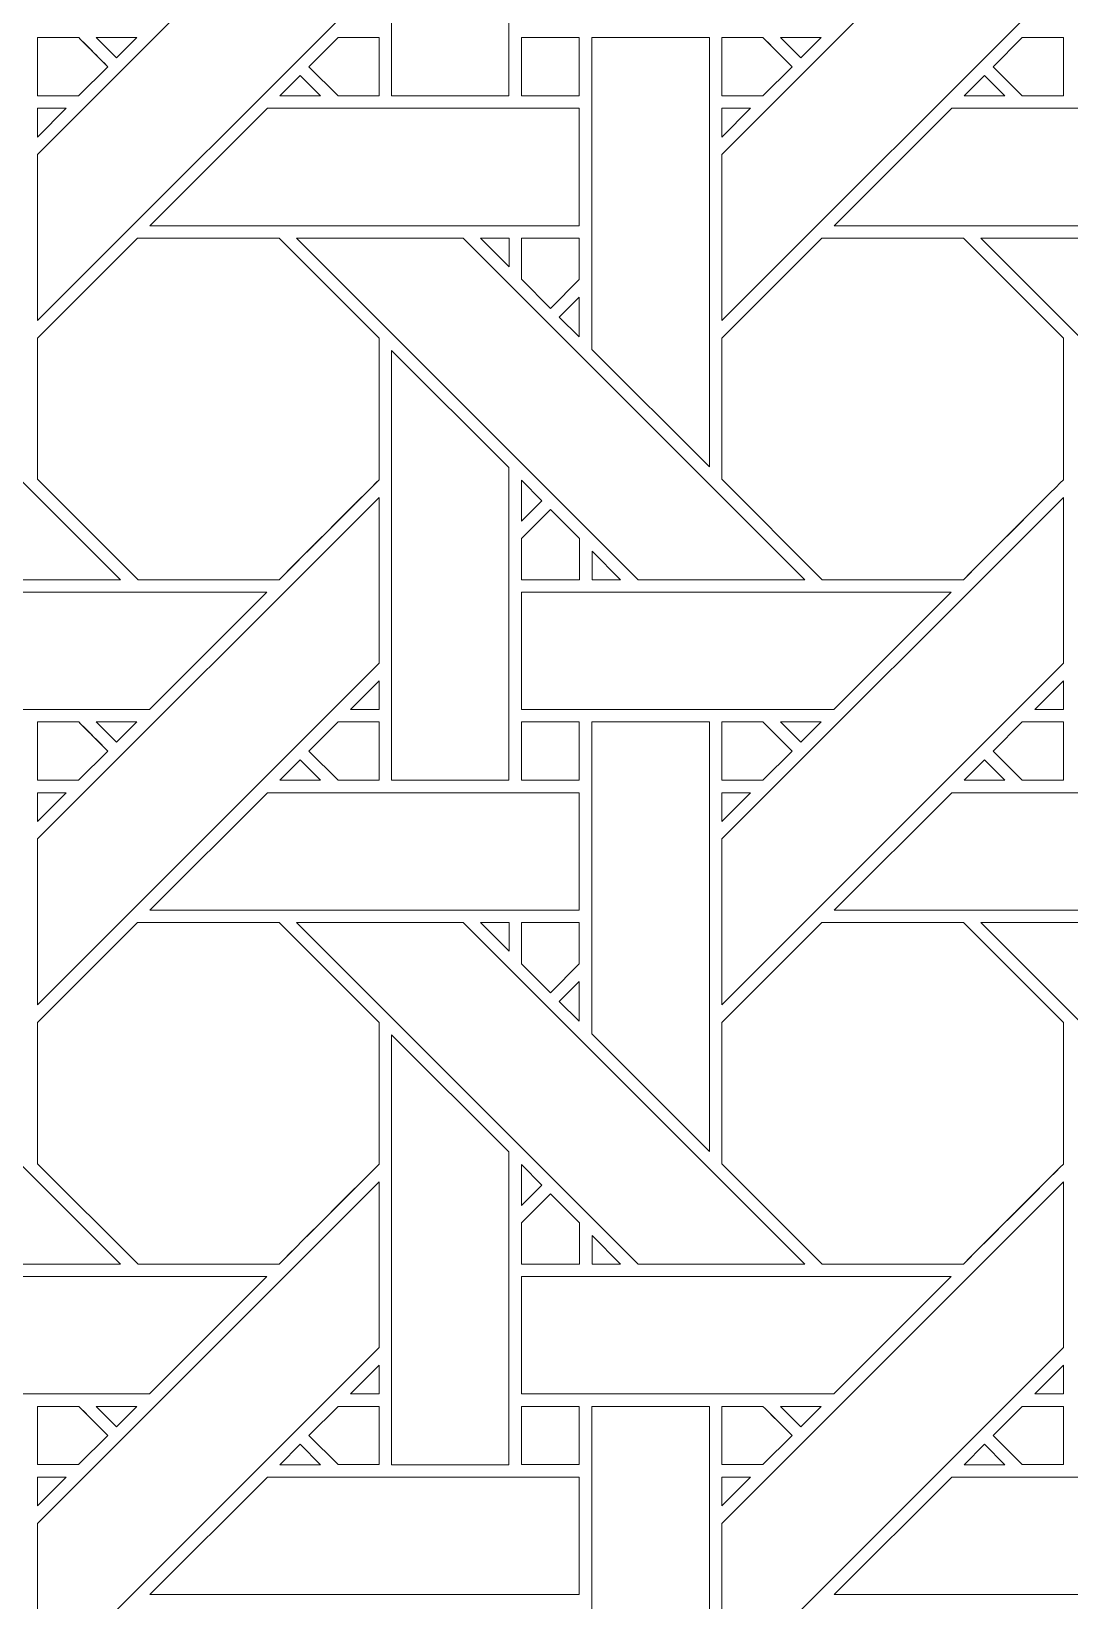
# Model space of a CAD drawing. Header units: inches. Extents: x 3.4 to 21.4, y 0.1 to 18.1.
# Drawn here: x 10.714 to 12.154, y 13.61 to 15.785 of the extents above; entities that cross this region are included whole.
import ezdxf

# ---------------------------------------------------------------- set-up
doc = ezdxf.new("R2010")
doc.units = ezdxf.units.IN
doc.header["$MEASUREMENT"] = 0
doc.layers.add('Design', color=7, linetype='Continuous', lineweight=0)

msp = doc.modelspace()

# ---------------------------------------------------------------- linework, layer by layer
at = {"layer": 'Design'}
for points, knots in [([(3.3829, 18.0948), (3.3829, 18.0948), (3.3829, 0.0948), (3.3829, 0.0948), (3.3829, 0.0948), (21.3829, 0.0948), (21.3829, 0.0948), (21.3829, 0.0948), (21.3829, 18.0948), (21.3829, 18.0948), (21.3829, 18.0948), (3.3829, 18.0948), (3.3829, 18.0948)], [0, 0, 0, 0, 1, 1, 1, 2, 2, 2, 3, 3, 3, 4, 4, 4, 4]), ([(4.2402, 17.2374), (4.2402, 17.2374), (4.2402, 0.9521), (4.2402, 0.9521), (4.2402, 0.9521), (20.5255, 0.9521), (20.5255, 0.9521), (20.5255, 0.9521), (20.5255, 17.2374), (20.5255, 17.2374), (20.5255, 17.2374), (4.2402, 17.2374), (4.2402, 17.2374)], [0, 0, 0, 0, 1, 1, 1, 2, 2, 2, 3, 3, 3, 4, 4, 4, 4]), ([(11.2137, 15.6955), (11.2137, 15.6955), (11.2137, 16.2913), (11.2137, 16.2913), (11.2137, 16.2913), (11.3765, 16.1292), (11.3765, 16.1292), (11.3765, 16.1292), (11.3765, 15.6955), (11.3765, 15.6955), (11.3765, 15.6955), (11.2137, 15.6955), (11.2137, 15.6955)], [0, 0, 0, 0, 1, 1, 1, 2, 2, 2, 3, 3, 3, 4, 4, 4, 4]), ([(11.1966, 15.8577), (11.1966, 15.8577), (10.7229, 15.3841), (10.7229, 15.3841), (10.7229, 15.3841), (10.7229, 15.6142), (10.7229, 15.6142), (10.7229, 15.6142), (11.1966, 16.0878), (11.1966, 16.0878), (11.1966, 16.0878), (11.1966, 15.8577), (11.1966, 15.8577)], [0, 0, 0, 0, 1, 1, 1, 2, 2, 2, 3, 3, 3, 4, 4, 4, 4]), ([(12.1453, 15.8577), (12.1453, 15.8577), (11.6717, 15.3841), (11.6717, 15.3841), (11.6717, 15.3841), (11.6717, 15.6142), (11.6717, 15.6142), (11.6717, 15.6142), (12.1453, 16.0878), (12.1453, 16.0878), (12.1453, 16.0878), (12.1453, 15.8577), (12.1453, 15.8577)], [0, 0, 0, 0, 1, 1, 1, 2, 2, 2, 3, 3, 3, 4, 4, 4, 4]), ([(10.78, 15.7763), (10.7851, 15.7712), (10.8159, 15.7404), (10.8203, 15.736), (10.8203, 15.736), (10.7799, 15.6956), (10.7799, 15.6956), (10.7799, 15.6956), (10.7229, 15.6956), (10.7229, 15.6956), (10.7229, 15.6956), (10.7229, 15.7763), (10.7229, 15.7763), (10.7229, 15.7763), (10.78, 15.7763), (10.78, 15.7763)], [0, 0, 0, 0, 1, 1, 1, 2, 2, 2, 3, 3, 3, 4, 4, 4, 5, 5, 5, 5]), ([(10.8045, 15.7518), (10.8104, 15.7458), (10.8162, 15.7402), (10.8203, 15.736), (10.8203, 15.736), (10.7799, 15.6956), (10.7799, 15.6956), (10.7799, 15.6956), (10.7229, 15.6956), (10.7229, 15.6956), (10.7229, 15.6956), (10.7229, 15.7763), (10.7229, 15.7763), (10.7229, 15.7763), (10.78, 15.7763), (10.78, 15.7763), (10.7853, 15.771), (10.7952, 15.7611), (10.8045, 15.7518)], [0, 0, 0, 0, 1, 1, 1, 2, 2, 2, 3, 3, 3, 4, 4, 4, 5, 5, 5, 6, 6, 6, 6]), ([(10.8044, 15.7763), (10.8044, 15.7763), (10.8608, 15.7763), (10.8608, 15.7763), (10.8608, 15.7763), (10.8325, 15.7481), (10.8325, 15.7481), (10.8325, 15.7481), (10.8044, 15.7763), (10.8044, 15.7763)], [0, 0, 0, 0, 1, 1, 1, 2, 2, 2, 3, 3, 3, 3]), ([(11.1395, 15.6956), (11.1395, 15.6956), (11.0991, 15.7359), (11.0991, 15.7359), (11.0991, 15.7359), (11.1396, 15.7764), (11.1396, 15.7764), (11.1396, 15.7764), (11.1966, 15.7764), (11.1966, 15.7764), (11.1966, 15.7764), (11.1966, 15.6956), (11.1966, 15.6956), (11.1966, 15.6956), (11.1395, 15.6956), (11.1395, 15.6956)], [0, 0, 0, 0, 1, 1, 1, 2, 2, 2, 3, 3, 3, 4, 4, 4, 5, 5, 5, 5]), ([(11.0991, 15.7359), (11.0991, 15.7359), (11.1396, 15.7764), (11.1396, 15.7764), (11.1396, 15.7764), (11.1966, 15.7764), (11.1966, 15.7764), (11.1966, 15.7764), (11.1966, 15.6956), (11.1966, 15.6956), (11.1966, 15.6956), (11.1395, 15.6956), (11.1395, 15.6956), (11.1395, 15.6956), (11.0991, 15.7359), (11.0991, 15.7359)], [0, 0, 0, 0, 1, 1, 1, 2, 2, 2, 3, 3, 3, 4, 4, 4, 5, 5, 5, 5]), ([(11.3938, 15.6956), (11.3938, 15.6956), (11.3938, 15.7763), (11.3938, 15.7763), (11.3938, 15.7763), (11.474, 15.7763), (11.474, 15.7763), (11.474, 15.7763), (11.474, 15.6956), (11.474, 15.6956), (11.474, 15.6956), (11.3938, 15.6956), (11.3938, 15.6956)], [0, 0, 0, 0, 1, 1, 1, 2, 2, 2, 3, 3, 3, 4, 4, 4, 4]), ([(11.474, 15.7763), (11.474, 15.7763), (11.474, 15.6956), (11.474, 15.6956), (11.474, 15.6956), (11.3938, 15.6956), (11.3938, 15.6956), (11.3938, 15.6956), (11.3938, 15.7763), (11.3938, 15.7763), (11.3938, 15.7763), (11.474, 15.7763), (11.474, 15.7763)], [0, 0, 0, 0, 1, 1, 1, 2, 2, 2, 3, 3, 3, 4, 4, 4, 4]), ([(11.4916, 15.3441), (11.4916, 15.3441), (11.4916, 15.7763), (11.4916, 15.7763), (11.4916, 15.7763), (11.6545, 15.7763), (11.6545, 15.7763), (11.6545, 15.7763), (11.6545, 15.1812), (11.6545, 15.1812), (11.6545, 15.1812), (11.4916, 15.3441), (11.4916, 15.3441)], [0, 0, 0, 0, 1, 1, 1, 2, 2, 2, 3, 3, 3, 4, 4, 4, 4]), ([(11.7287, 15.7763), (11.7339, 15.7712), (11.7646, 15.7404), (11.7691, 15.736), (11.7691, 15.736), (11.7286, 15.6956), (11.7286, 15.6956), (11.7286, 15.6956), (11.6717, 15.6956), (11.6717, 15.6956), (11.6717, 15.6956), (11.6717, 15.7763), (11.6717, 15.7763), (11.6717, 15.7763), (11.7287, 15.7763), (11.7287, 15.7763)], [0, 0, 0, 0, 1, 1, 1, 2, 2, 2, 3, 3, 3, 4, 4, 4, 5, 5, 5, 5]), ([(11.7691, 15.736), (11.7691, 15.736), (11.7286, 15.6956), (11.7286, 15.6956), (11.7286, 15.6956), (11.6717, 15.6956), (11.6717, 15.6956), (11.6717, 15.6956), (11.6717, 15.7763), (11.6717, 15.7763), (11.6717, 15.7763), (11.7287, 15.7763), (11.7287, 15.7763), (11.734, 15.7711), (11.7648, 15.7402), (11.7691, 15.736)], [0, 0, 0, 0, 1, 1, 1, 2, 2, 2, 3, 3, 3, 4, 4, 4, 5, 5, 5, 5]), ([(11.7531, 15.7763), (11.7531, 15.7763), (11.8096, 15.7763), (11.8096, 15.7763), (11.8096, 15.7763), (11.7813, 15.7481), (11.7813, 15.7481), (11.7813, 15.7481), (11.7531, 15.7763), (11.7531, 15.7763)], [0, 0, 0, 0, 1, 1, 1, 2, 2, 2, 3, 3, 3, 3]), ([(12.0882, 15.6956), (12.0882, 15.6956), (12.0479, 15.7359), (12.0479, 15.7359), (12.0479, 15.7359), (12.0883, 15.7764), (12.0883, 15.7764), (12.0883, 15.7764), (12.1453, 15.7764), (12.1453, 15.7764), (12.1453, 15.7764), (12.1453, 15.6956), (12.1453, 15.6956), (12.1453, 15.6956), (12.0882, 15.6956), (12.0882, 15.6956)], [0, 0, 0, 0, 1, 1, 1, 2, 2, 2, 3, 3, 3, 4, 4, 4, 5, 5, 5, 5]), ([(12.1453, 15.7764), (12.1453, 15.7764), (12.1453, 15.6956), (12.1453, 15.6956), (12.1453, 15.6956), (12.0882, 15.6956), (12.0882, 15.6956), (12.0882, 15.6956), (12.0479, 15.7359), (12.0479, 15.7359), (12.0479, 15.7359), (12.0883, 15.7764), (12.0883, 15.7764), (12.0883, 15.7764), (12.1453, 15.7764), (12.1453, 15.7764)], [0, 0, 0, 0, 1, 1, 1, 2, 2, 2, 3, 3, 3, 4, 4, 4, 5, 5, 5, 5]), ([(11.1153, 15.6955), (11.1153, 15.6955), (11.0588, 15.6955), (11.0588, 15.6955), (11.0588, 15.6955), (11.087, 15.7238), (11.087, 15.7238), (11.087, 15.7238), (11.1153, 15.6955), (11.1153, 15.6955)], [0, 0, 0, 0, 1, 1, 1, 2, 2, 2, 3, 3, 3, 3]), ([(12.064, 15.6955), (12.064, 15.6955), (12.0075, 15.6955), (12.0075, 15.6955), (12.0075, 15.6955), (12.0358, 15.7238), (12.0358, 15.7238), (12.0358, 15.7238), (12.064, 15.6955), (12.064, 15.6955)], [0, 0, 0, 0, 1, 1, 1, 2, 2, 2, 3, 3, 3, 3]), ([(10.7628, 15.6784), (10.7628, 15.6784), (10.7229, 15.6385), (10.7229, 15.6385), (10.7229, 15.6385), (10.7229, 15.6784), (10.7229, 15.6784), (10.7229, 15.6784), (10.7628, 15.6784), (10.7628, 15.6784)], [0, 0, 0, 0, 1, 1, 1, 2, 2, 2, 3, 3, 3, 3]), ([(11.4741, 15.6784), (11.4741, 15.6784), (11.4741, 15.5155), (11.4741, 15.5155), (11.4741, 15.5155), (10.8788, 15.5155), (10.8788, 15.5155), (10.8788, 15.5155), (11.0416, 15.6784), (11.0416, 15.6784), (11.0416, 15.6784), (11.4741, 15.6784), (11.4741, 15.6784)], [0, 0, 0, 0, 1, 1, 1, 2, 2, 2, 3, 3, 3, 4, 4, 4, 4]), ([(11.7115, 15.6784), (11.7115, 15.6784), (11.6717, 15.6385), (11.6717, 15.6385), (11.6717, 15.6385), (11.6717, 15.6784), (11.6717, 15.6784), (11.6717, 15.6784), (11.7115, 15.6784), (11.7115, 15.6784)], [0, 0, 0, 0, 1, 1, 1, 2, 2, 2, 3, 3, 3, 3]), ([(12.4228, 15.6784), (12.4228, 15.6784), (12.4228, 15.5155), (12.4228, 15.5155), (12.4228, 15.5155), (11.8275, 15.5155), (11.8275, 15.5155), (11.8275, 15.5155), (11.9904, 15.6784), (11.9904, 15.6784), (11.9904, 15.6784), (12.4228, 15.6784), (12.4228, 15.6784)], [0, 0, 0, 0, 1, 1, 1, 2, 2, 2, 3, 3, 3, 4, 4, 4, 4]), ([(10.838, 15.0248), (10.838, 15.0248), (10.6069, 15.0248), (10.6069, 15.0248), (10.6069, 15.0248), (10.1334, 15.4984), (10.1334, 15.4984), (10.1334, 15.4984), (10.3643, 15.4984), (10.3643, 15.4984), (10.3643, 15.4984), (10.838, 15.0248), (10.838, 15.0248)], [0, 0, 0, 0, 1, 1, 1, 2, 2, 2, 3, 3, 3, 4, 4, 4, 4]), ([(10.8616, 15.4985), (10.8616, 15.4985), (11.0578, 15.4985), (11.0578, 15.4985), (11.0578, 15.4985), (11.1966, 15.3597), (11.1966, 15.3597), (11.1966, 15.3597), (11.1966, 15.1635), (11.1966, 15.1635), (11.1788, 15.1456), (11.0669, 15.0339), (11.0579, 15.0248), (11.0579, 15.0248), (10.8622, 15.0248), (10.8622, 15.0248), (10.8622, 15.0248), (10.7229, 15.1641), (10.7229, 15.1641), (10.7229, 15.1641), (10.7229, 15.3597), (10.7229, 15.3597), (10.7229, 15.3597), (10.8616, 15.4985), (10.8616, 15.4985)], [0, 0, 0, 0, 1, 1, 1, 2, 2, 2, 3, 3, 3, 4, 4, 4, 5, 5, 5, 6, 6, 6, 7, 7, 7, 8, 8, 8, 8]), ([(11.1966, 15.3597), (11.1966, 15.3597), (11.1966, 15.1635), (11.1966, 15.1635), (11.1786, 15.1454), (11.0668, 15.0337), (11.0579, 15.0248), (11.0579, 15.0248), (10.8622, 15.0248), (10.8622, 15.0248), (10.8622, 15.0248), (10.7229, 15.1641), (10.7229, 15.1641), (10.7229, 15.1641), (10.7229, 15.3597), (10.7229, 15.3597), (10.7229, 15.3597), (10.8616, 15.4985), (10.8616, 15.4985), (10.8616, 15.4985), (11.0578, 15.4985), (11.0578, 15.4985), (11.0578, 15.4985), (11.1966, 15.3597), (11.1966, 15.3597)], [0, 0, 0, 0, 1, 1, 1, 2, 2, 2, 3, 3, 3, 4, 4, 4, 5, 5, 5, 6, 6, 6, 7, 7, 7, 8, 8, 8, 8]), ([(11.7867, 15.0248), (11.7867, 15.0248), (11.5556, 15.0248), (11.5556, 15.0248), (11.5556, 15.0248), (11.0821, 15.4984), (11.0821, 15.4984), (11.0821, 15.4984), (11.313, 15.4984), (11.313, 15.4984), (11.313, 15.4984), (11.7867, 15.0248), (11.7867, 15.0248)], [0, 0, 0, 0, 1, 1, 1, 2, 2, 2, 3, 3, 3, 4, 4, 4, 4]), ([(11.3372, 15.4984), (11.3372, 15.4984), (11.3766, 15.4984), (11.3766, 15.4984), (11.3766, 15.4984), (11.3766, 15.4586), (11.3766, 15.4586), (11.3766, 15.4586), (11.3372, 15.4984), (11.3372, 15.4984)], [0, 0, 0, 0, 1, 1, 1, 2, 2, 2, 3, 3, 3, 3]), ([(11.474, 15.4985), (11.474, 15.4985), (11.474, 15.4409), (11.474, 15.4409), (11.474, 15.4409), (11.4341, 15.4009), (11.4341, 15.4009), (11.4341, 15.4009), (11.3938, 15.4413), (11.3938, 15.4413), (11.3938, 15.4413), (11.3938, 15.4985), (11.3938, 15.4985), (11.3938, 15.4985), (11.474, 15.4985), (11.474, 15.4985)], [0, 0, 0, 0, 1, 1, 1, 2, 2, 2, 3, 3, 3, 4, 4, 4, 5, 5, 5, 5]), ([(11.474, 15.4409), (11.474, 15.4409), (11.4341, 15.4009), (11.4341, 15.4009), (11.4341, 15.4009), (11.3938, 15.4413), (11.3938, 15.4413), (11.3938, 15.4413), (11.3938, 15.4985), (11.3938, 15.4985), (11.3938, 15.4985), (11.474, 15.4985), (11.474, 15.4985), (11.474, 15.4985), (11.474, 15.4409), (11.474, 15.4409)], [0, 0, 0, 0, 1, 1, 1, 2, 2, 2, 3, 3, 3, 4, 4, 4, 5, 5, 5, 5]), ([(11.8104, 15.4985), (11.8104, 15.4985), (12.0066, 15.4985), (12.0066, 15.4985), (12.0066, 15.4985), (12.1453, 15.3597), (12.1453, 15.3597), (12.1453, 15.3597), (12.1453, 15.1635), (12.1453, 15.1635), (12.1275, 15.1456), (12.0156, 15.0339), (12.0066, 15.0248), (12.0066, 15.0248), (11.8109, 15.0248), (11.8109, 15.0248), (11.8109, 15.0248), (11.6717, 15.1641), (11.6717, 15.1641), (11.6717, 15.1641), (11.6717, 15.3597), (11.6717, 15.3597), (11.6717, 15.3597), (11.8104, 15.4985), (11.8104, 15.4985)], [0, 0, 0, 0, 1, 1, 1, 2, 2, 2, 3, 3, 3, 4, 4, 4, 5, 5, 5, 6, 6, 6, 7, 7, 7, 8, 8, 8, 8]), ([(12.1453, 15.3597), (12.1453, 15.3597), (12.1453, 15.1635), (12.1453, 15.1635), (12.1274, 15.1455), (12.0155, 15.0338), (12.0066, 15.0248), (12.0066, 15.0248), (11.8109, 15.0248), (11.8109, 15.0248), (11.8109, 15.0248), (11.6717, 15.1641), (11.6717, 15.1641), (11.6717, 15.1641), (11.6717, 15.3597), (11.6717, 15.3597), (11.6717, 15.3597), (11.8104, 15.4985), (11.8104, 15.4985), (11.8104, 15.4985), (12.0066, 15.4985), (12.0066, 15.4985), (12.0066, 15.4985), (12.1453, 15.3597), (12.1453, 15.3597)], [0, 0, 0, 0, 1, 1, 1, 2, 2, 2, 3, 3, 3, 4, 4, 4, 5, 5, 5, 6, 6, 6, 7, 7, 7, 8, 8, 8, 8]), ([(12.7354, 15.0248), (12.7354, 15.0248), (12.5044, 15.0248), (12.5044, 15.0248), (12.5044, 15.0248), (12.0308, 15.4984), (12.0308, 15.4984), (12.0308, 15.4984), (12.2618, 15.4984), (12.2618, 15.4984), (12.2618, 15.4984), (12.7354, 15.0248), (12.7354, 15.0248)], [0, 0, 0, 0, 1, 1, 1, 2, 2, 2, 3, 3, 3, 4, 4, 4, 4]), ([(11.4741, 15.4166), (11.4741, 15.4166), (11.4741, 15.3614), (11.4741, 15.3614), (11.4741, 15.3614), (11.4463, 15.3888), (11.4463, 15.3888), (11.4463, 15.3888), (11.4741, 15.4166), (11.4741, 15.4166)], [0, 0, 0, 0, 1, 1, 1, 2, 2, 2, 3, 3, 3, 3]), ([(11.2137, 14.7468), (11.2137, 14.7468), (11.2137, 15.3426), (11.2137, 15.3426), (11.2137, 15.3426), (11.3765, 15.1805), (11.3765, 15.1805), (11.3765, 15.1805), (11.3765, 14.7468), (11.3765, 14.7468), (11.3765, 14.7468), (11.2137, 14.7468), (11.2137, 14.7468)], [0, 0, 0, 0, 1, 1, 1, 2, 2, 2, 3, 3, 3, 4, 4, 4, 4]), ([(11.3938, 15.1062), (11.3938, 15.1062), (11.3938, 15.163), (11.3938, 15.163), (11.3938, 15.163), (11.422, 15.1344), (11.422, 15.1344), (11.422, 15.1344), (11.3938, 15.1062), (11.3938, 15.1062)], [0, 0, 0, 0, 1, 1, 1, 2, 2, 2, 3, 3, 3, 3]), ([(11.1966, 14.909), (11.1966, 14.909), (10.7229, 14.4354), (10.7229, 14.4354), (10.7229, 14.4354), (10.7229, 14.6655), (10.7229, 14.6655), (10.7229, 14.6655), (11.1966, 15.139), (11.1966, 15.139), (11.1966, 15.139), (11.1966, 14.909), (11.1966, 14.909)], [0, 0, 0, 0, 1, 1, 1, 2, 2, 2, 3, 3, 3, 4, 4, 4, 4]), ([(11.3938, 15.0246), (11.3938, 15.0246), (11.3938, 15.0819), (11.3938, 15.0819), (11.3938, 15.0819), (11.4341, 15.1222), (11.4341, 15.1222), (11.4341, 15.1222), (11.4745, 15.0819), (11.4745, 15.0819), (11.4745, 15.0819), (11.4745, 15.0246), (11.4745, 15.0246), (11.4745, 15.0246), (11.3938, 15.0246), (11.3938, 15.0246)], [0, 0, 0, 0, 1, 1, 1, 2, 2, 2, 3, 3, 3, 4, 4, 4, 5, 5, 5, 5]), ([(11.4341, 15.1222), (11.4341, 15.1222), (11.4745, 15.0819), (11.4745, 15.0819), (11.4745, 15.0819), (11.4745, 15.0246), (11.4745, 15.0246), (11.4745, 15.0246), (11.3938, 15.0246), (11.3938, 15.0246), (11.3938, 15.0246), (11.3938, 15.0819), (11.3938, 15.0819), (11.3938, 15.0819), (11.4341, 15.1222), (11.4341, 15.1222)], [0, 0, 0, 0, 1, 1, 1, 2, 2, 2, 3, 3, 3, 4, 4, 4, 5, 5, 5, 5]), ([(12.1453, 14.909), (12.1453, 14.909), (11.6717, 14.4354), (11.6717, 14.4354), (11.6717, 14.4354), (11.6717, 14.6655), (11.6717, 14.6655), (11.6717, 14.6655), (12.1453, 15.139), (12.1453, 15.139), (12.1453, 15.139), (12.1453, 14.909), (12.1453, 14.909)], [0, 0, 0, 0, 1, 1, 1, 2, 2, 2, 3, 3, 3, 4, 4, 4, 4]), ([(11.4917, 15.0248), (11.4917, 15.0248), (11.4917, 15.0646), (11.4917, 15.0646), (11.4917, 15.0646), (11.5314, 15.0248), (11.5314, 15.0248), (11.5314, 15.0248), (11.4917, 15.0248), (11.4917, 15.0248)], [0, 0, 0, 0, 1, 1, 1, 2, 2, 2, 3, 3, 3, 3]), ([(11.0408, 15.0075), (11.0408, 15.0075), (10.8781, 14.8448), (10.8781, 14.8448), (10.8781, 14.8448), (10.4451, 14.8448), (10.4451, 14.8448), (10.4451, 14.8448), (10.4451, 15.0075), (10.4451, 15.0075), (10.4451, 15.0075), (11.0408, 15.0075), (11.0408, 15.0075)], [0, 0, 0, 0, 1, 1, 1, 2, 2, 2, 3, 3, 3, 4, 4, 4, 4]), ([(11.9895, 15.0075), (11.9895, 15.0075), (11.8268, 14.8448), (11.8268, 14.8448), (11.8268, 14.8448), (11.3938, 14.8448), (11.3938, 14.8448), (11.3938, 14.8448), (11.3938, 15.0075), (11.3938, 15.0075), (11.3938, 15.0075), (11.9895, 15.0075), (11.9895, 15.0075)], [0, 0, 0, 0, 1, 1, 1, 2, 2, 2, 3, 3, 3, 4, 4, 4, 4]), ([(11.1966, 14.8449), (11.1966, 14.8449), (11.1568, 14.8449), (11.1568, 14.8449), (11.1568, 14.8449), (11.1966, 14.8846), (11.1966, 14.8846), (11.1966, 14.8846), (11.1966, 14.8449), (11.1966, 14.8449)], [0, 0, 0, 0, 1, 1, 1, 2, 2, 2, 3, 3, 3, 3]), ([(12.1056, 14.8449), (12.1056, 14.8449), (12.1453, 14.8846), (12.1453, 14.8846), (12.1453, 14.8846), (12.1453, 14.8449), (12.1453, 14.8449), (12.1453, 14.8449), (12.1056, 14.8449), (12.1056, 14.8449)], [0, 0, 0, 0, 1, 1, 1, 2, 2, 2, 3, 3, 3, 3]), ([(10.78, 14.8276), (10.7851, 14.8225), (10.8159, 14.7917), (10.8203, 14.7873), (10.8203, 14.7873), (10.7799, 14.7468), (10.7799, 14.7468), (10.7799, 14.7468), (10.7229, 14.7468), (10.7229, 14.7468), (10.7229, 14.7468), (10.7229, 14.8276), (10.7229, 14.8276), (10.7229, 14.8276), (10.78, 14.8276), (10.78, 14.8276)], [0, 0, 0, 0, 1, 1, 1, 2, 2, 2, 3, 3, 3, 4, 4, 4, 5, 5, 5, 5]), ([(10.8045, 14.8031), (10.8045, 14.8031), (10.8203, 14.7873), (10.8203, 14.7873), (10.8203, 14.7873), (10.7799, 14.7468), (10.7799, 14.7468), (10.7799, 14.7468), (10.7229, 14.7468), (10.7229, 14.7468), (10.7229, 14.7468), (10.7229, 14.8276), (10.7229, 14.8276), (10.7229, 14.8276), (10.78, 14.8276), (10.78, 14.8276), (10.7853, 14.8223), (10.7952, 14.8124), (10.8045, 14.8031)], [0, 0, 0, 0, 1, 1, 1, 2, 2, 2, 3, 3, 3, 4, 4, 4, 5, 5, 5, 6, 6, 6, 6]), ([(10.8044, 14.8276), (10.8044, 14.8276), (10.8608, 14.8276), (10.8608, 14.8276), (10.8608, 14.8276), (10.8325, 14.7994), (10.8325, 14.7994), (10.8325, 14.7994), (10.8044, 14.8276), (10.8044, 14.8276)], [0, 0, 0, 0, 1, 1, 1, 2, 2, 2, 3, 3, 3, 3]), ([(11.1395, 14.7468), (11.1395, 14.7468), (11.0991, 14.7872), (11.0991, 14.7872), (11.0991, 14.7872), (11.1396, 14.8276), (11.1396, 14.8276), (11.1396, 14.8276), (11.1966, 14.8276), (11.1966, 14.8276), (11.1966, 14.8276), (11.1966, 14.7468), (11.1966, 14.7468), (11.1966, 14.7468), (11.1395, 14.7468), (11.1395, 14.7468)], [0, 0, 0, 0, 1, 1, 1, 2, 2, 2, 3, 3, 3, 4, 4, 4, 5, 5, 5, 5]), ([(11.0991, 14.7872), (11.0991, 14.7872), (11.1396, 14.8276), (11.1396, 14.8276), (11.1396, 14.8276), (11.1966, 14.8276), (11.1966, 14.8276), (11.1966, 14.8276), (11.1966, 14.7468), (11.1966, 14.7468), (11.1966, 14.7468), (11.1395, 14.7468), (11.1395, 14.7468), (11.1395, 14.7468), (11.0991, 14.7872), (11.0991, 14.7872)], [0, 0, 0, 0, 1, 1, 1, 2, 2, 2, 3, 3, 3, 4, 4, 4, 5, 5, 5, 5]), ([(11.3938, 14.7468), (11.3938, 14.7468), (11.3938, 14.8276), (11.3938, 14.8276), (11.3938, 14.8276), (11.474, 14.8276), (11.474, 14.8276), (11.474, 14.8276), (11.474, 14.7468), (11.474, 14.7468), (11.474, 14.7468), (11.3938, 14.7468), (11.3938, 14.7468)], [0, 0, 0, 0, 1, 1, 1, 2, 2, 2, 3, 3, 3, 4, 4, 4, 4]), ([(11.474, 14.8276), (11.474, 14.8276), (11.474, 14.7468), (11.474, 14.7468), (11.474, 14.7468), (11.3938, 14.7468), (11.3938, 14.7468), (11.3938, 14.7468), (11.3938, 14.8276), (11.3938, 14.8276), (11.3938, 14.8276), (11.474, 14.8276), (11.474, 14.8276)], [0, 0, 0, 0, 1, 1, 1, 2, 2, 2, 3, 3, 3, 4, 4, 4, 4]), ([(11.4916, 14.3954), (11.4916, 14.3954), (11.4916, 14.8276), (11.4916, 14.8276), (11.4916, 14.8276), (11.6545, 14.8276), (11.6545, 14.8276), (11.6545, 14.8276), (11.6545, 14.2324), (11.6545, 14.2324), (11.6545, 14.2324), (11.4916, 14.3954), (11.4916, 14.3954)], [0, 0, 0, 0, 1, 1, 1, 2, 2, 2, 3, 3, 3, 4, 4, 4, 4]), ([(11.7287, 14.8276), (11.7339, 14.8225), (11.7646, 14.7917), (11.7691, 14.7873), (11.7691, 14.7873), (11.7286, 14.7468), (11.7286, 14.7468), (11.7286, 14.7468), (11.6717, 14.7468), (11.6717, 14.7468), (11.6717, 14.7468), (11.6717, 14.8276), (11.6717, 14.8276), (11.6717, 14.8276), (11.7287, 14.8276), (11.7287, 14.8276)], [0, 0, 0, 0, 1, 1, 1, 2, 2, 2, 3, 3, 3, 4, 4, 4, 5, 5, 5, 5]), ([(11.7691, 14.7873), (11.7691, 14.7873), (11.7286, 14.7468), (11.7286, 14.7468), (11.7286, 14.7468), (11.6717, 14.7468), (11.6717, 14.7468), (11.6717, 14.7468), (11.6717, 14.8276), (11.6717, 14.8276), (11.6717, 14.8276), (11.7287, 14.8276), (11.7287, 14.8276), (11.7338, 14.8225), (11.7646, 14.7917), (11.7691, 14.7873)], [0, 0, 0, 0, 1, 1, 1, 2, 2, 2, 3, 3, 3, 4, 4, 4, 5, 5, 5, 5]), ([(11.7531, 14.8276), (11.7531, 14.8276), (11.8096, 14.8276), (11.8096, 14.8276), (11.8096, 14.8276), (11.7813, 14.7994), (11.7813, 14.7994), (11.7813, 14.7994), (11.7531, 14.8276), (11.7531, 14.8276)], [0, 0, 0, 0, 1, 1, 1, 2, 2, 2, 3, 3, 3, 3]), ([(12.0882, 14.7468), (12.0882, 14.7468), (12.0479, 14.7872), (12.0479, 14.7872), (12.0479, 14.7872), (12.0883, 14.8276), (12.0883, 14.8276), (12.0883, 14.8276), (12.1453, 14.8276), (12.1453, 14.8276), (12.1453, 14.8276), (12.1453, 14.7468), (12.1453, 14.7468), (12.1453, 14.7468), (12.0882, 14.7468), (12.0882, 14.7468)], [0, 0, 0, 0, 1, 1, 1, 2, 2, 2, 3, 3, 3, 4, 4, 4, 5, 5, 5, 5]), ([(12.1453, 14.8276), (12.1453, 14.8276), (12.1453, 14.7468), (12.1453, 14.7468), (12.1453, 14.7468), (12.0882, 14.7468), (12.0882, 14.7468), (12.0882, 14.7468), (12.0479, 14.7872), (12.0479, 14.7872), (12.0479, 14.7872), (12.0883, 14.8276), (12.0883, 14.8276), (12.0883, 14.8276), (12.1453, 14.8276), (12.1453, 14.8276)], [0, 0, 0, 0, 1, 1, 1, 2, 2, 2, 3, 3, 3, 4, 4, 4, 5, 5, 5, 5]), ([(11.1153, 14.7468), (11.1153, 14.7468), (11.0588, 14.7468), (11.0588, 14.7468), (11.0588, 14.7468), (11.087, 14.775), (11.087, 14.775), (11.087, 14.775), (11.1153, 14.7468), (11.1153, 14.7468)], [0, 0, 0, 0, 1, 1, 1, 2, 2, 2, 3, 3, 3, 3]), ([(12.064, 14.7468), (12.064, 14.7468), (12.0075, 14.7468), (12.0075, 14.7468), (12.0075, 14.7468), (12.0358, 14.775), (12.0358, 14.775), (12.0358, 14.775), (12.064, 14.7468), (12.064, 14.7468)], [0, 0, 0, 0, 1, 1, 1, 2, 2, 2, 3, 3, 3, 3]), ([(10.7628, 14.7296), (10.7628, 14.7296), (10.7229, 14.6898), (10.7229, 14.6898), (10.7229, 14.6898), (10.7229, 14.7296), (10.7229, 14.7296), (10.7229, 14.7296), (10.7628, 14.7296), (10.7628, 14.7296)], [0, 0, 0, 0, 1, 1, 1, 2, 2, 2, 3, 3, 3, 3]), ([(11.4741, 14.7296), (11.4741, 14.7296), (11.4741, 14.5668), (11.4741, 14.5668), (11.4741, 14.5668), (10.8788, 14.5668), (10.8788, 14.5668), (10.8788, 14.5668), (11.0416, 14.7296), (11.0416, 14.7296), (11.0416, 14.7296), (11.4741, 14.7296), (11.4741, 14.7296)], [0, 0, 0, 0, 1, 1, 1, 2, 2, 2, 3, 3, 3, 4, 4, 4, 4]), ([(11.7115, 14.7296), (11.7115, 14.7296), (11.6717, 14.6898), (11.6717, 14.6898), (11.6717, 14.6898), (11.6717, 14.7296), (11.6717, 14.7296), (11.6717, 14.7296), (11.7115, 14.7296), (11.7115, 14.7296)], [0, 0, 0, 0, 1, 1, 1, 2, 2, 2, 3, 3, 3, 3]), ([(12.4228, 14.7296), (12.4228, 14.7296), (12.4228, 14.5668), (12.4228, 14.5668), (12.4228, 14.5668), (11.8275, 14.5668), (11.8275, 14.5668), (11.8275, 14.5668), (11.9904, 14.7296), (11.9904, 14.7296), (11.9904, 14.7296), (12.4228, 14.7296), (12.4228, 14.7296)], [0, 0, 0, 0, 1, 1, 1, 2, 2, 2, 3, 3, 3, 4, 4, 4, 4]), ([(10.838, 14.076), (10.838, 14.076), (10.6069, 14.076), (10.6069, 14.076), (10.6069, 14.076), (10.1334, 14.5497), (10.1334, 14.5497), (10.1334, 14.5497), (10.3643, 14.5497), (10.3643, 14.5497), (10.3643, 14.5497), (10.838, 14.076), (10.838, 14.076)], [0, 0, 0, 0, 1, 1, 1, 2, 2, 2, 3, 3, 3, 4, 4, 4, 4]), ([(10.8616, 14.5497), (10.8616, 14.5497), (11.0578, 14.5497), (11.0578, 14.5497), (11.0578, 14.5497), (11.1966, 14.411), (11.1966, 14.411), (11.1966, 14.411), (11.1966, 14.2148), (11.1966, 14.2148), (11.1788, 14.1969), (11.0669, 14.0851), (11.0579, 14.0761), (11.0579, 14.0761), (10.8622, 14.0761), (10.8622, 14.0761), (10.8622, 14.0761), (10.7229, 14.2153), (10.7229, 14.2153), (10.7229, 14.2153), (10.7229, 14.411), (10.7229, 14.411), (10.7229, 14.411), (10.8616, 14.5497), (10.8616, 14.5497)], [0, 0, 0, 0, 1, 1, 1, 2, 2, 2, 3, 3, 3, 4, 4, 4, 5, 5, 5, 6, 6, 6, 7, 7, 7, 8, 8, 8, 8]), ([(11.1966, 14.411), (11.1966, 14.411), (11.1966, 14.2148), (11.1966, 14.2148), (11.1787, 14.1968), (11.0668, 14.085), (11.0579, 14.0761), (11.0579, 14.0761), (10.8622, 14.0761), (10.8622, 14.0761), (10.8622, 14.0761), (10.7229, 14.2153), (10.7229, 14.2153), (10.7229, 14.2153), (10.7229, 14.411), (10.7229, 14.411), (10.7229, 14.411), (10.8616, 14.5497), (10.8616, 14.5497), (10.8616, 14.5497), (11.0578, 14.5497), (11.0578, 14.5497), (11.0578, 14.5497), (11.1966, 14.411), (11.1966, 14.411)], [0, 0, 0, 0, 1, 1, 1, 2, 2, 2, 3, 3, 3, 4, 4, 4, 5, 5, 5, 6, 6, 6, 7, 7, 7, 8, 8, 8, 8]), ([(11.7867, 14.076), (11.7867, 14.076), (11.5556, 14.076), (11.5556, 14.076), (11.5556, 14.076), (11.0821, 14.5497), (11.0821, 14.5497), (11.0821, 14.5497), (11.313, 14.5497), (11.313, 14.5497), (11.313, 14.5497), (11.7867, 14.076), (11.7867, 14.076)], [0, 0, 0, 0, 1, 1, 1, 2, 2, 2, 3, 3, 3, 4, 4, 4, 4]), ([(11.3372, 14.5497), (11.3372, 14.5497), (11.3766, 14.5497), (11.3766, 14.5497), (11.3766, 14.5497), (11.3766, 14.5099), (11.3766, 14.5099), (11.3766, 14.5099), (11.3372, 14.5497), (11.3372, 14.5497)], [0, 0, 0, 0, 1, 1, 1, 2, 2, 2, 3, 3, 3, 3]), ([(11.474, 14.5497), (11.474, 14.5497), (11.474, 14.4921), (11.474, 14.4921), (11.474, 14.4921), (11.4341, 14.4522), (11.4341, 14.4522), (11.4341, 14.4522), (11.3938, 14.4925), (11.3938, 14.4925), (11.3938, 14.4925), (11.3938, 14.5497), (11.3938, 14.5497), (11.3938, 14.5497), (11.474, 14.5497), (11.474, 14.5497)], [0, 0, 0, 0, 1, 1, 1, 2, 2, 2, 3, 3, 3, 4, 4, 4, 5, 5, 5, 5]), ([(11.474, 14.4921), (11.474, 14.4921), (11.4341, 14.4522), (11.4341, 14.4522), (11.4341, 14.4522), (11.3938, 14.4925), (11.3938, 14.4925), (11.3938, 14.4925), (11.3938, 14.5497), (11.3938, 14.5497), (11.3938, 14.5497), (11.474, 14.5497), (11.474, 14.5497), (11.474, 14.5497), (11.474, 14.4921), (11.474, 14.4921)], [0, 0, 0, 0, 1, 1, 1, 2, 2, 2, 3, 3, 3, 4, 4, 4, 5, 5, 5, 5]), ([(11.8104, 14.5497), (11.8104, 14.5497), (12.0066, 14.5497), (12.0066, 14.5497), (12.0066, 14.5497), (12.1453, 14.411), (12.1453, 14.411), (12.1453, 14.411), (12.1453, 14.2148), (12.1453, 14.2148), (12.1275, 14.1969), (12.0156, 14.0851), (12.0066, 14.0761), (12.0066, 14.0761), (11.8109, 14.0761), (11.8109, 14.0761), (11.8109, 14.0761), (11.6717, 14.2153), (11.6717, 14.2153), (11.6717, 14.2153), (11.6717, 14.411), (11.6717, 14.411), (11.6717, 14.411), (11.8104, 14.5497), (11.8104, 14.5497)], [0, 0, 0, 0, 1, 1, 1, 2, 2, 2, 3, 3, 3, 4, 4, 4, 5, 5, 5, 6, 6, 6, 7, 7, 7, 8, 8, 8, 8]), ([(12.1453, 14.411), (12.1453, 14.411), (12.1453, 14.2148), (12.1453, 14.2148), (12.1272, 14.1966), (12.0154, 14.0849), (12.0066, 14.0761), (12.0066, 14.0761), (11.8109, 14.0761), (11.8109, 14.0761), (11.8109, 14.0761), (11.6717, 14.2153), (11.6717, 14.2153), (11.6717, 14.2153), (11.6717, 14.411), (11.6717, 14.411), (11.6717, 14.411), (11.8104, 14.5497), (11.8104, 14.5497), (11.8104, 14.5497), (12.0066, 14.5497), (12.0066, 14.5497), (12.0066, 14.5497), (12.1453, 14.411), (12.1453, 14.411)], [0, 0, 0, 0, 1, 1, 1, 2, 2, 2, 3, 3, 3, 4, 4, 4, 5, 5, 5, 6, 6, 6, 7, 7, 7, 8, 8, 8, 8]), ([(12.7354, 14.076), (12.7354, 14.076), (12.5044, 14.076), (12.5044, 14.076), (12.5044, 14.076), (12.0308, 14.5497), (12.0308, 14.5497), (12.0308, 14.5497), (12.2618, 14.5497), (12.2618, 14.5497), (12.2618, 14.5497), (12.7354, 14.076), (12.7354, 14.076)], [0, 0, 0, 0, 1, 1, 1, 2, 2, 2, 3, 3, 3, 4, 4, 4, 4]), ([(11.4741, 14.4679), (11.4741, 14.4679), (11.4741, 14.4127), (11.4741, 14.4127), (11.4741, 14.4127), (11.4463, 14.4401), (11.4463, 14.4401), (11.4463, 14.4401), (11.4741, 14.4679), (11.4741, 14.4679)], [0, 0, 0, 0, 1, 1, 1, 2, 2, 2, 3, 3, 3, 3]), ([(11.2137, 13.798), (11.2137, 13.798), (11.2137, 14.3939), (11.2137, 14.3939), (11.2137, 14.3939), (11.3765, 14.2317), (11.3765, 14.2317), (11.3765, 14.2317), (11.3765, 13.798), (11.3765, 13.798), (11.3765, 13.798), (11.2137, 13.798), (11.2137, 13.798)], [0, 0, 0, 0, 1, 1, 1, 2, 2, 2, 3, 3, 3, 4, 4, 4, 4]), ([(11.3938, 14.1575), (11.3938, 14.1575), (11.3938, 14.2142), (11.3938, 14.2142), (11.3938, 14.2142), (11.422, 14.1857), (11.422, 14.1857), (11.422, 14.1857), (11.3938, 14.1575), (11.3938, 14.1575)], [0, 0, 0, 0, 1, 1, 1, 2, 2, 2, 3, 3, 3, 3]), ([(11.1966, 13.9603), (11.1966, 13.9603), (10.7229, 13.4866), (10.7229, 13.4866), (10.7229, 13.4866), (10.7229, 13.7167), (10.7229, 13.7167), (10.7229, 13.7167), (11.1966, 14.1903), (11.1966, 14.1903), (11.1966, 14.1903), (11.1966, 13.9603), (11.1966, 13.9603)], [0, 0, 0, 0, 1, 1, 1, 2, 2, 2, 3, 3, 3, 4, 4, 4, 4]), ([(12.1453, 13.9603), (12.1453, 13.9603), (11.6717, 13.4866), (11.6717, 13.4866), (11.6717, 13.4866), (11.6717, 13.7167), (11.6717, 13.7167), (11.6717, 13.7167), (12.1453, 14.1903), (12.1453, 14.1903), (12.1453, 14.1903), (12.1453, 13.9603), (12.1453, 13.9603)], [0, 0, 0, 0, 1, 1, 1, 2, 2, 2, 3, 3, 3, 4, 4, 4, 4]), ([(11.3938, 14.0759), (11.3938, 14.0759), (11.3938, 14.1332), (11.3938, 14.1332), (11.3938, 14.1332), (11.4341, 14.1735), (11.4341, 14.1735), (11.4341, 14.1735), (11.4745, 14.1332), (11.4745, 14.1332), (11.4745, 14.1332), (11.4745, 14.0759), (11.4745, 14.0759), (11.4745, 14.0759), (11.3938, 14.0759), (11.3938, 14.0759)], [0, 0, 0, 0, 1, 1, 1, 2, 2, 2, 3, 3, 3, 4, 4, 4, 5, 5, 5, 5]), ([(11.4341, 14.1735), (11.4341, 14.1735), (11.4745, 14.1332), (11.4745, 14.1332), (11.4745, 14.1332), (11.4745, 14.0759), (11.4745, 14.0759), (11.4745, 14.0759), (11.3938, 14.0759), (11.3938, 14.0759), (11.3938, 14.0759), (11.3938, 14.1332), (11.3938, 14.1332), (11.3938, 14.1332), (11.4341, 14.1735), (11.4341, 14.1735)], [0, 0, 0, 0, 1, 1, 1, 2, 2, 2, 3, 3, 3, 4, 4, 4, 5, 5, 5, 5]), ([(11.4917, 14.076), (11.4917, 14.076), (11.4917, 14.1158), (11.4917, 14.1158), (11.4917, 14.1158), (11.5314, 14.076), (11.5314, 14.076), (11.5314, 14.076), (11.4917, 14.076), (11.4917, 14.076)], [0, 0, 0, 0, 1, 1, 1, 2, 2, 2, 3, 3, 3, 3]), ([(11.0408, 14.0588), (11.0408, 14.0588), (10.8781, 13.8961), (10.8781, 13.8961), (10.8781, 13.8961), (10.4451, 13.8961), (10.4451, 13.8961), (10.4451, 13.8961), (10.4451, 14.0588), (10.4451, 14.0588), (10.4451, 14.0588), (11.0408, 14.0588), (11.0408, 14.0588)], [0, 0, 0, 0, 1, 1, 1, 2, 2, 2, 3, 3, 3, 4, 4, 4, 4]), ([(11.9895, 14.0588), (11.9895, 14.0588), (11.8268, 13.8961), (11.8268, 13.8961), (11.8268, 13.8961), (11.3938, 13.8961), (11.3938, 13.8961), (11.3938, 13.8961), (11.3938, 14.0588), (11.3938, 14.0588), (11.3938, 14.0588), (11.9895, 14.0588), (11.9895, 14.0588)], [0, 0, 0, 0, 1, 1, 1, 2, 2, 2, 3, 3, 3, 4, 4, 4, 4]), ([(11.1966, 13.8961), (11.1966, 13.8961), (11.1568, 13.8961), (11.1568, 13.8961), (11.1568, 13.8961), (11.1966, 13.9359), (11.1966, 13.9359), (11.1966, 13.9359), (11.1966, 13.8961), (11.1966, 13.8961)], [0, 0, 0, 0, 1, 1, 1, 2, 2, 2, 3, 3, 3, 3]), ([(12.1056, 13.8961), (12.1056, 13.8961), (12.1453, 13.9359), (12.1453, 13.9359), (12.1453, 13.9359), (12.1453, 13.8961), (12.1453, 13.8961), (12.1453, 13.8961), (12.1056, 13.8961), (12.1056, 13.8961)], [0, 0, 0, 0, 1, 1, 1, 2, 2, 2, 3, 3, 3, 3]), ([(10.78, 13.8789), (10.7851, 13.8738), (10.8159, 13.8429), (10.8203, 13.8385), (10.8203, 13.8385), (10.7799, 13.7981), (10.7799, 13.7981), (10.7799, 13.7981), (10.7229, 13.7981), (10.7229, 13.7981), (10.7229, 13.7981), (10.7229, 13.8789), (10.7229, 13.8789), (10.7229, 13.8789), (10.78, 13.8789), (10.78, 13.8789)], [0, 0, 0, 0, 1, 1, 1, 2, 2, 2, 3, 3, 3, 4, 4, 4, 5, 5, 5, 5]), ([(10.8203, 13.8385), (10.8203, 13.8385), (10.7799, 13.7981), (10.7799, 13.7981), (10.7799, 13.7981), (10.7229, 13.7981), (10.7229, 13.7981), (10.7229, 13.7981), (10.7229, 13.8789), (10.7229, 13.8789), (10.7229, 13.8789), (10.78, 13.8789), (10.78, 13.8789), (10.7852, 13.8736), (10.816, 13.8428), (10.8203, 13.8385)], [0, 0, 0, 0, 1, 1, 1, 2, 2, 2, 3, 3, 3, 4, 4, 4, 5, 5, 5, 5]), ([(10.8044, 13.8788), (10.8044, 13.8788), (10.8608, 13.8788), (10.8608, 13.8788), (10.8608, 13.8788), (10.8325, 13.8506), (10.8325, 13.8506), (10.8325, 13.8506), (10.8044, 13.8788), (10.8044, 13.8788)], [0, 0, 0, 0, 1, 1, 1, 2, 2, 2, 3, 3, 3, 3]), ([(11.1395, 13.7981), (11.1395, 13.7981), (11.0991, 13.8385), (11.0991, 13.8385), (11.0991, 13.8385), (11.1396, 13.8789), (11.1396, 13.8789), (11.1396, 13.8789), (11.1966, 13.8789), (11.1966, 13.8789), (11.1966, 13.8789), (11.1966, 13.7981), (11.1966, 13.7981), (11.1966, 13.7981), (11.1395, 13.7981), (11.1395, 13.7981)], [0, 0, 0, 0, 1, 1, 1, 2, 2, 2, 3, 3, 3, 4, 4, 4, 5, 5, 5, 5]), ([(11.0991, 13.8385), (11.0991, 13.8385), (11.1396, 13.8789), (11.1396, 13.8789), (11.1396, 13.8789), (11.1966, 13.8789), (11.1966, 13.8789), (11.1966, 13.8789), (11.1966, 13.7981), (11.1966, 13.7981), (11.1966, 13.7981), (11.1395, 13.7981), (11.1395, 13.7981), (11.1395, 13.7981), (11.0991, 13.8385), (11.0991, 13.8385)], [0, 0, 0, 0, 1, 1, 1, 2, 2, 2, 3, 3, 3, 4, 4, 4, 5, 5, 5, 5]), ([(11.3938, 13.7981), (11.3938, 13.7981), (11.3938, 13.8789), (11.3938, 13.8789), (11.3938, 13.8789), (11.474, 13.8789), (11.474, 13.8789), (11.474, 13.8789), (11.474, 13.7981), (11.474, 13.7981), (11.474, 13.7981), (11.3938, 13.7981), (11.3938, 13.7981)], [0, 0, 0, 0, 1, 1, 1, 2, 2, 2, 3, 3, 3, 4, 4, 4, 4]), ([(11.474, 13.8789), (11.474, 13.8789), (11.474, 13.7981), (11.474, 13.7981), (11.474, 13.7981), (11.3938, 13.7981), (11.3938, 13.7981), (11.3938, 13.7981), (11.3938, 13.8789), (11.3938, 13.8789), (11.3938, 13.8789), (11.474, 13.8789), (11.474, 13.8789)], [0, 0, 0, 0, 1, 1, 1, 2, 2, 2, 3, 3, 3, 4, 4, 4, 4]), ([(11.4916, 13.4466), (11.4916, 13.4466), (11.4916, 13.8788), (11.4916, 13.8788), (11.4916, 13.8788), (11.6545, 13.8788), (11.6545, 13.8788), (11.6545, 13.8788), (11.6545, 13.2837), (11.6545, 13.2837), (11.6545, 13.2837), (11.4916, 13.4466), (11.4916, 13.4466)], [0, 0, 0, 0, 1, 1, 1, 2, 2, 2, 3, 3, 3, 4, 4, 4, 4]), ([(11.7287, 13.8789), (11.7339, 13.8738), (11.7646, 13.8429), (11.7691, 13.8385), (11.7691, 13.8385), (11.7286, 13.7981), (11.7286, 13.7981), (11.7286, 13.7981), (11.6717, 13.7981), (11.6717, 13.7981), (11.6717, 13.7981), (11.6717, 13.8789), (11.6717, 13.8789), (11.6717, 13.8789), (11.7287, 13.8789), (11.7287, 13.8789)], [0, 0, 0, 0, 1, 1, 1, 2, 2, 2, 3, 3, 3, 4, 4, 4, 5, 5, 5, 5]), ([(11.7691, 13.8385), (11.7691, 13.8385), (11.7286, 13.7981), (11.7286, 13.7981), (11.7286, 13.7981), (11.6717, 13.7981), (11.6717, 13.7981), (11.6717, 13.7981), (11.6717, 13.8789), (11.6717, 13.8789), (11.6717, 13.8789), (11.7287, 13.8789), (11.7287, 13.8789), (11.7338, 13.8738), (11.7646, 13.843), (11.7691, 13.8385)], [0, 0, 0, 0, 1, 1, 1, 2, 2, 2, 3, 3, 3, 4, 4, 4, 5, 5, 5, 5]), ([(11.7531, 13.8788), (11.7531, 13.8788), (11.8096, 13.8788), (11.8096, 13.8788), (11.8096, 13.8788), (11.7813, 13.8506), (11.7813, 13.8506), (11.7813, 13.8506), (11.7531, 13.8788), (11.7531, 13.8788)], [0, 0, 0, 0, 1, 1, 1, 2, 2, 2, 3, 3, 3, 3]), ([(12.0882, 13.7981), (12.0882, 13.7981), (12.0479, 13.8385), (12.0479, 13.8385), (12.0479, 13.8385), (12.0883, 13.8789), (12.0883, 13.8789), (12.0883, 13.8789), (12.1453, 13.8789), (12.1453, 13.8789), (12.1453, 13.8789), (12.1453, 13.7981), (12.1453, 13.7981), (12.1453, 13.7981), (12.0882, 13.7981), (12.0882, 13.7981)], [0, 0, 0, 0, 1, 1, 1, 2, 2, 2, 3, 3, 3, 4, 4, 4, 5, 5, 5, 5]), ([(12.1453, 13.8789), (12.1453, 13.8789), (12.1453, 13.7981), (12.1453, 13.7981), (12.1453, 13.7981), (12.0882, 13.7981), (12.0882, 13.7981), (12.0882, 13.7981), (12.0479, 13.8385), (12.0479, 13.8385), (12.0479, 13.8385), (12.0883, 13.8789), (12.0883, 13.8789), (12.0883, 13.8789), (12.1453, 13.8789), (12.1453, 13.8789)], [0, 0, 0, 0, 1, 1, 1, 2, 2, 2, 3, 3, 3, 4, 4, 4, 5, 5, 5, 5]), ([(11.1153, 13.798), (11.1153, 13.798), (11.0588, 13.798), (11.0588, 13.798), (11.0588, 13.798), (11.087, 13.8263), (11.087, 13.8263), (11.087, 13.8263), (11.1153, 13.798), (11.1153, 13.798)], [0, 0, 0, 0, 1, 1, 1, 2, 2, 2, 3, 3, 3, 3]), ([(12.064, 13.798), (12.064, 13.798), (12.0075, 13.798), (12.0075, 13.798), (12.0075, 13.798), (12.0358, 13.8263), (12.0358, 13.8263), (12.0358, 13.8263), (12.064, 13.798), (12.064, 13.798)], [0, 0, 0, 0, 1, 1, 1, 2, 2, 2, 3, 3, 3, 3]), ([(10.7628, 13.7809), (10.7628, 13.7809), (10.7229, 13.7411), (10.7229, 13.7411), (10.7229, 13.7411), (10.7229, 13.7809), (10.7229, 13.7809), (10.7229, 13.7809), (10.7628, 13.7809), (10.7628, 13.7809)], [0, 0, 0, 0, 1, 1, 1, 2, 2, 2, 3, 3, 3, 3]), ([(11.4741, 13.7809), (11.4741, 13.7809), (11.4741, 13.6181), (11.4741, 13.6181), (11.4741, 13.6181), (10.8788, 13.6181), (10.8788, 13.6181), (10.8788, 13.6181), (11.0416, 13.7809), (11.0416, 13.7809), (11.0416, 13.7809), (11.4741, 13.7809), (11.4741, 13.7809)], [0, 0, 0, 0, 1, 1, 1, 2, 2, 2, 3, 3, 3, 4, 4, 4, 4]), ([(11.7115, 13.7809), (11.7115, 13.7809), (11.6717, 13.7411), (11.6717, 13.7411), (11.6717, 13.7411), (11.6717, 13.7809), (11.6717, 13.7809), (11.6717, 13.7809), (11.7115, 13.7809), (11.7115, 13.7809)], [0, 0, 0, 0, 1, 1, 1, 2, 2, 2, 3, 3, 3, 3]), ([(12.4228, 13.7809), (12.4228, 13.7809), (12.4228, 13.6181), (12.4228, 13.6181), (12.4228, 13.6181), (11.8275, 13.6181), (11.8275, 13.6181), (11.8275, 13.6181), (11.9904, 13.7809), (11.9904, 13.7809), (11.9904, 13.7809), (12.4228, 13.7809), (12.4228, 13.7809)], [0, 0, 0, 0, 1, 1, 1, 2, 2, 2, 3, 3, 3, 4, 4, 4, 4])]:
    msp.add_open_spline(points, degree=3, knots=knots, dxfattribs=at)

doc.saveas('drawing.dxf')
